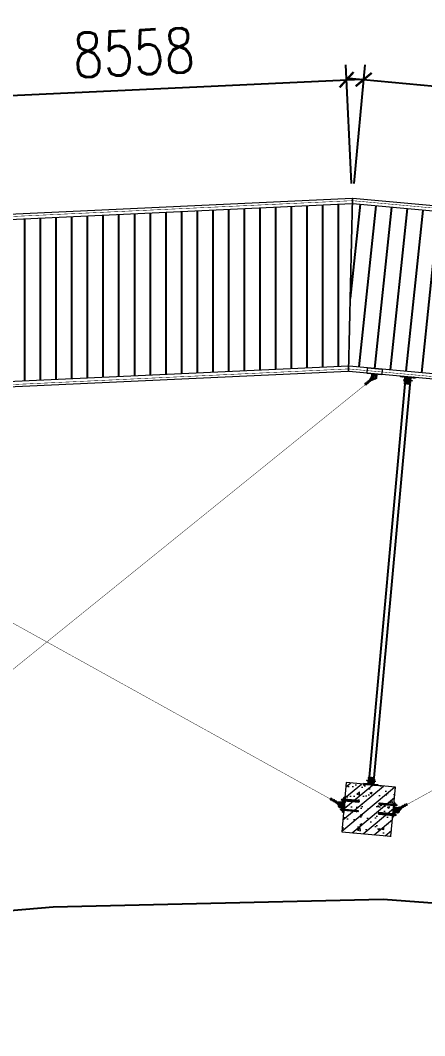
# Model space of a CAD drawing. Header units: millimetres. Extents: x 11827 to 862553, y 15071 to 134256.
# Drawn here: x 164695 to 172880, y 69535 to 90099 of the extents above; entities that cross this region are included whole.
import ezdxf

# ---------------------------------------------------------------- set-up
doc = ezdxf.new("R2010")
doc.units = ezdxf.units.MM
for name, pattern in [('CENTER', [2, 1.25, -0.25, 0.25, -0.25]), ('DASHDOT2', [12.7, 6.35, -3.175, 0, -3.175]), ('DASHED2', [9.525, 6.35, -3.175])]:
    doc.linetypes.add(name, pattern=pattern)
for name, color, linetype in [('BS-Annectent', 115, 'Continuous'), ('HR-dimension', 9, 'Continuous'), ('langan', 170, 'FENCELINE2'), ('STEEL', 34, 'Continuous')]:
    doc.layers.add(name, color=color, linetype=linetype)
for name, color, linetype, lineweight in [('扣板', 7, 'Continuous', 9), ('文字标注', 220, 'Continuous', 18), ('结构', 52, 'Continuous', 18)]:
    doc.layers.add(name, color=color, linetype=linetype, lineweight=lineweight)
doc.styles.add('HZTXT', font='txtw.shx', dxfattribs={"width": 0.8, "bigfont": 'hztxtw.shx'})
doc.linetypes.add('FENCELINE2', pattern='A,6.35,-2.54,[132,ltypeshp.shx,S=2.54,R=0,X=-2.54,Y=0],-2.54,25.4', length=36.83)
doc.dimstyles.new('DIM-300', dxfattribs={"dimscale": 300, "dimtxt": 3, "dimasz": 1, "dimexe": 1, "dimexo": 1, "dimgap": 1, "dimtad": 1, "dimdec": 0, "dimdsep": 46, "dimtxsty": 'HZTXT', "dimblk": 'ARCHTICK', "dimcen": 0, "dimdle": 1, "dimclrd": 9, "dimclre": 9, "dimclrt": 2, "dimadec": 1, "dimazin": 0, "dimtfac": 1, "dimtdec": 0, "dimtix": 1, "dimtmove": 2, "dimatfit": 3, "dimldrblk": 'ARCHTICK', "dimfxl": 10, "dimtolj": 1, "dimtzin": 0, "dimarcsym": 1})
pattern_1 = [(322.3042363, (-182477.9547, -50528.7565), (6.337899573, -0.8851938), [7.9375, -1.5875, 0, -1.5875])]
pattern_2 = [(322.3042363, (-55311.4466, 178520.0052), (6.337899573, -0.8851938), [7.9375, -1.5875, 0, -1.5875])]

# ---------------------------------------------------------------- blocks, each defined once
blk = doc.blocks.new('thwerg')
at = {"color": 252, "linetype": 'Continuous', "elevation": -32017, "flags": 128}
blk.add_lwpolyline([(106933, -30769), (107635, -30369), (114725, -28078), (119240, -25868), (122867, -24992), (126369, -24863), (131244, -25695), (140044, -24946), (146723, -24787), (160192, -25793), (172447, -28232), (182746, -30446)], dxfattribs=at)
blk = doc.blocks.new('FQ-PM')
h = blk.add_hatch()
h.set_pattern_fill('ANSI31', color=252, scale=100, angle=45)
h.paths.add_polyline_path([(162049, 50116), (153515, 49718), (153894, 46448), (161976, 46825)])
h = blk.add_hatch()
h.set_pattern_fill('ANSI31', color=252, scale=100, angle=39)
h.paths.add_polyline_path([(170571, 49340), (162064, 50115), (161991, 46825), (170048, 46090)])
at = {"layer": '结构', "color": 3, "elevation": 29521}
for points in [[(153906, 46341), (153503, 49826), (162051, 50224), (161973, 46717)], [(161988, 46716), (162066, 50224), (170588, 49447), (170031, 45983)]]:
    blk.add_lwpolyline(points, close=True, dxfattribs=at)
for points in [[(153515, 49718), (162049, 50116)], [(162064, 50115), (170571, 49340)], [(161976, 46825), (153894, 46448)], [(170048, 46090), (161991, 46825)]]:
    blk.add_lwpolyline(points, dxfattribs=at)
blk = doc.blocks.new('_ArchTick')
at = {"color": 0, "linetype": 'ByBlock', "lineweight": 100, "const_width": 0.15}
blk.add_lwpolyline([(-0.5, -0.5), (0.5, 0.5)], dxfattribs=at)
blk = doc.blocks.new('*D15')
at = {"color": 9, "lineweight": -2, "transparency": 16777216}
for p, q in [((171397, 86795), (171285, 89195)), ((162451, 88483), (171599, 88909)), ((162848, 86397), (162737, 88797))]:
    blk.add_line(p, q, dxfattribs=at)
at = {"layer": 'Defpoints', "color": 0, "transparency": 16777216}
for p in [(171299, 88895), (171411, 86496, 29521), (162862, 86098, 29521)]:
    blk.add_point(p, dxfattribs=at)
at = {"color": 9, "lineweight": -2, "transparency": 16777216, "xscale": 300, "yscale": 300, "zscale": 300}
for p, rotation in [((171299, 88895), 2.665724849091755), ((162751, 88497), 182.6657248490918)]:
    blk.add_blockref('_ArchTick', p, dxfattribs=dict(at, rotation=rotation))
at = {"color": 2, "transparency": 16777216, "insert": (166990, 89445), "char_height": 900, "attachment_point": 5, "rotation": 2.6657, "style": 'HZTXT'}
blk.add_mtext('\\A1;8558', dxfattribs=at)
blk = doc.blocks.new('*D16')
at = {"color": 9, "lineweight": -2, "transparency": 16777216}
for p, q in [((171453, 86794), (171672, 89197)), ((171346, 88925), (180466, 88093)), ((179975, 86017), (180194, 88419))]:
    blk.add_line(p, q, dxfattribs=at)
at = {"layer": 'Defpoints', "color": 0, "transparency": 16777216}
for p in [(180167, 88121), (171426, 86495, 29521), (179948, 85718, 29521)]:
    blk.add_point(p, dxfattribs=at)
at = {"color": 9, "lineweight": -2, "transparency": 16777216, "xscale": 300, "yscale": 300, "zscale": 300}
for p, rotation in [((171645, 88898), 174.7901076312252), ((180167, 88121), 354.7901076312252)]:
    blk.add_blockref('_ArchTick', p, dxfattribs=dict(at, rotation=rotation))
at = {"color": 2, "transparency": 16777216, "insert": (175974, 89256), "char_height": 900, "attachment_point": 5, "rotation": 354.7901, "style": 'HZTXT'}
blk.add_mtext('\\A1;8558', dxfattribs=at)
blk = doc.blocks.new('*U1518')
at = {"layer": '结构'}
h = blk.add_hatch(dxfattribs=at)
h.set_pattern_fill('ANSI36', color=252, angle=-82.6958)
h.set_pattern_definition(pattern_1)
h.paths.add_polyline_path([(-129, 51), (-150, 49), (-148, 37), (-127, 39)])
h.paths.add_polyline_path([(109, 82), (-111, 54), (-109, 42), (111, 70)])
h.paths.add_polyline_path([(148, 87), (127, 84), (129, 72), (150, 75)])
h.paths.add_polyline_path([(62, 64), (50, 62), (56, 15), (68, 17)])
h.paths.add_polyline_path([(73, -19), (61, -20), (64, -47), (76, -45)])
h.paths.add_polyline_path([(7, 56), (-5, 55), (1, 8), (13, 10)])
h.paths.add_polyline_path([(17, -26), (5, -27), (9, -54), (21, -53)])
h.paths.add_polyline_path([(-49, 49), (-61, 48), (-55, 1), (-43, 3)])
h.paths.add_polyline_path([(-38, -33), (-50, -34), (-47, -61), (-35, -60)])
h = blk.add_hatch(dxfattribs=at)
h.set_pattern_fill('ANSI36', color=252, angle=-82.6958)
h.set_pattern_definition(pattern_2)
h.paths.add_polyline_path([(39, 13), (36, 40), (24, 39), (27, 12)])
h.paths.add_polyline_path([(49, -64), (44, -22), (32, -24), (37, -66)])
h.paths.add_polyline_path([(77, -73), (76, -61), (-43, -76), (-42, -88)])
h.paths.add_polyline_path([(-5, -71), (-10, -29), (-22, -31), (-16, -72)])
h.paths.add_polyline_path([(-14, 6), (-18, 33), (-30, 32), (-26, 5)])
at = {"layer": '文字标注', "color": 1, "linetype": 'CENTER', "ltscale": 2}
for points in [[(-129, 51), (-111, 54), (-109, 42), (-127, 39)], [(-38, -33), (-50, -34), (-55, 1), (-43, 3)], [(-10, -29), (-22, -31), (-26, 5), (-14, 6)], [(17, -26), (5, -27), (1, 8), (13, 10)], [(44, -22), (32, -24), (27, 12), (39, 13)], [(61, -20), (73, -19), (68, 17), (56, 15)], [(127, 84), (109, 82), (111, 70), (129, 72)]]:
    blk.add_lwpolyline(points, close=True, dxfattribs=at)
for points in [[(-118, 36), (-119, 47), (-120, 57)], [(106, 4), (-84, -21)], [(120, 66), (119, 78), (118, 88)], [(74, 0), (-56, -17)]]:
    blk.add_lwpolyline(points, dxfattribs=at)
at = {"layer": '结构'}
for points in [[(-150, 49), (148, 87), (150, 75), (-148, 37), (-150, 49)], [(-49, 49), (-35, -60), (-47, -61), (-61, 48), (-49, 49)], [(-18, 33), (-5, -71), (-16, -72), (-30, 32), (-18, 33)], [(7, 56), (21, -53), (9, -54), (-5, 55), (7, 56)], [(36, 40), (49, -64), (37, -66), (24, 39), (36, 40)], [(50, 62), (64, -47), (76, -45), (62, 64), (50, 62)]]:
    blk.add_lwpolyline(points, dxfattribs=at)
blk.add_lwpolyline([(-43, -76), (76, -61), (77, -73), (-42, -88)], close=True, dxfattribs=at)
blk = doc.blocks.new('*U1519')
at = {"color": 0, "linetype": 'ByBlock', "lineweight": -2, "transparency": 16777216}
blk.add_blockref('*U1518', (0, 0), dxfattribs=at)
blk = doc.blocks.new('*U1520')
at = {"layer": '结构'}
h = blk.add_hatch(dxfattribs=at)
h.set_pattern_fill('ANSI36', color=252, angle=-82.6958)
h.set_pattern_definition(pattern_1)
h.paths.add_polyline_path([(-129, 51), (-150, 49), (-148, 37), (-127, 39)])
h.paths.add_polyline_path([(109, 82), (-111, 54), (-109, 42), (111, 70)])
h.paths.add_polyline_path([(148, 87), (127, 84), (129, 72), (150, 75)])
h.paths.add_polyline_path([(62, 64), (50, 62), (56, 15), (68, 17)])
h.paths.add_polyline_path([(73, -19), (61, -20), (64, -47), (76, -45)])
h.paths.add_polyline_path([(7, 56), (-5, 55), (1, 8), (13, 10)])
h.paths.add_polyline_path([(17, -26), (5, -27), (9, -54), (21, -53)])
h.paths.add_polyline_path([(-49, 49), (-61, 48), (-55, 1), (-43, 3)])
h.paths.add_polyline_path([(-38, -33), (-50, -34), (-47, -61), (-35, -60)])
h = blk.add_hatch(dxfattribs=at)
h.set_pattern_fill('ANSI36', color=252, angle=-82.6958)
h.set_pattern_definition(pattern_2)
h.paths.add_polyline_path([(39, 13), (36, 40), (24, 39), (27, 12)])
h.paths.add_polyline_path([(49, -64), (44, -22), (32, -24), (37, -66)])
h.paths.add_polyline_path([(77, -73), (76, -61), (-43, -76), (-42, -88)])
h.paths.add_polyline_path([(-5, -71), (-10, -29), (-22, -31), (-16, -72)])
h.paths.add_polyline_path([(-14, 6), (-18, 33), (-30, 32), (-26, 5)])
at = {"layer": '文字标注', "color": 1, "linetype": 'CENTER', "ltscale": 2}
for points in [[(-129, 51), (-111, 54), (-109, 42), (-127, 39)], [(-38, -33), (-50, -34), (-55, 1), (-43, 3)], [(-10, -29), (-22, -31), (-26, 5), (-14, 6)], [(17, -26), (5, -27), (1, 8), (13, 10)], [(44, -22), (32, -24), (27, 12), (39, 13)], [(61, -20), (73, -19), (68, 17), (56, 15)], [(127, 84), (109, 82), (111, 70), (129, 72)]]:
    blk.add_lwpolyline(points, close=True, dxfattribs=at)
for points in [[(-118, 36), (-119, 47), (-120, 57)], [(106, 4), (-84, -21)], [(120, 66), (119, 78), (118, 88)], [(74, 0), (-56, -17)]]:
    blk.add_lwpolyline(points, dxfattribs=at)
at = {"layer": '结构'}
for points in [[(-150, 49), (148, 87), (150, 75), (-148, 37), (-150, 49)], [(-49, 49), (-35, -60), (-47, -61), (-61, 48), (-49, 49)], [(-18, 33), (-5, -71), (-16, -72), (-30, 32), (-18, 33)], [(7, 56), (21, -53), (9, -54), (-5, 55), (7, 56)], [(36, 40), (49, -64), (37, -66), (24, 39), (36, 40)], [(50, 62), (64, -47), (76, -45), (62, 64), (50, 62)]]:
    blk.add_lwpolyline(points, dxfattribs=at)
blk.add_lwpolyline([(-43, -76), (76, -61), (77, -73), (-42, -88)], close=True, dxfattribs=at)
blk = doc.blocks.new('*U1517')
at = {"color": 0, "linetype": 'ByBlock', "lineweight": -2, "transparency": 16777216}
blk.add_blockref('*U1520', (0, 0), dxfattribs=at)
blk = doc.blocks.new('*U1498')
for points in [[(-42, 4000), (-42, -4000)], [(58, 4000), (58, -4000)]]:
    blk.add_lwpolyline(points)
at = {"rotation": 352.6957637374326}
blk.add_blockref('*U1517', (0, 4082), dxfattribs=at)
at = {"xscale": -1, "rotation": 187.3042362625675}
blk.add_blockref('*U1519', (0, -4082), dxfattribs=at)
blk = doc.blocks.new('*U1499')
at = {"color": 0, "linetype": 'ByBlock', "lineweight": -2, "transparency": 16777216}
blk.add_blockref('*U1498', (0, 0), dxfattribs=at)
blk = doc.blocks.new('*U1500')
at = {"layer": '结构'}
h = blk.add_hatch(dxfattribs=at)
h.set_pattern_fill('ANSI31', color=256, scale=50)
h.set_pattern_definition([(45, (-68008.16, -15146.68), (-112.2532, 112.2532), [])])
h.paths.add_polyline_path([(500, 500), (-500, 500), (-500, -500), (500, -500)])
h = blk.add_hatch(dxfattribs=at)
h.set_pattern_fill('AR-CONC', color=256, scale=2.5)
h.set_pattern_definition([(50, (-68008.16, -15146.68), (455.4617, -39.8477), [47.625, -523.875]), (355, (-68008.16, -15146.7), (-88.1086, 477.642), [38.1, -419.1015]), (100.45144, (-67970.2, -15150), (367.353, 437.7944), [40.475, -445.2256]), (46.1842, (-68008.16, -15019.7), (677.6976, -105.106), [71.4375, -785.8125]), (96.6356, (-67951.7, -15028.44), (593.5103, 618.5653), [60.7126, -667.839]), (351.1842, (-68008.16, -15019.7), (593.51, 618.565), [57.15, -628.649]), (21, (-67944.66, -15051.43), (379.036, -255.663), [47.625, -523.875]), (326, (-67944.66, -15051.43), (154.505, 460.47), [38.1, -419.1]), (71.45144, (-67913.07, -15072.74), (533.541, 204.807), [40.475, -445.2248]), (37.5, (-68008.16, -15146.68), (7.7215, 211.3876), [0, -414.02, 0, -425.45, 0, -420.6875]), (7.5, (-68008.16, -15146.68), (167.04916, 250.45144), [0, -242.57, 0, -404.495, 0, -160.3375]), (327.5, (-68149.76, -15146.68), (338.9765, -14.32186), [0, -158.75, 0, -495.3, 0, -657.225]), (317.5, (-68213.26, -15146.68), (370.323, 63.5662), [0, -206.375, 0, -328.93, 0, -466.725])])
h.paths.add_polyline_path([(500, 500), (-500, 500), (-500, -500), (500, -500)])
blk.add_lwpolyline([(-500, 500), (-500, -500), (500, -500), (500, 500), (-500, 500)], dxfattribs=at)
blk = doc.blocks.new('*U1481')
at = {"color": 0, "linetype": 'ByBlock', "lineweight": -2, "transparency": 16777216}
blk.add_blockref('*U1500', (0, 0), dxfattribs=at)
blk = doc.blocks.new('A$C97f6d51a')
at = {"color": 1, "linetype": 'DASHDOT2'}
blk.add_line((0, 313), (0, -47), dxfattribs=at)
at = {"layer": 'BS-Annectent'}
for p, q in [((-9, 282), (-9, 282)), ((-9, 281), (-9, 282)), ((-9, 282), (-9, 282)), ((-9, 279), (-8, 279)), ((-8, 278), (-9, 279)), ((-9, 279), (-8, 278)), ((-9, 275), (-7, 276)), ((-6, 274), (-9, 275)), ((-9, 275), (-7, 275)), ((-9, 272), (-6, 274)), ((-6, 270), (-9, 272)), ((-9, 272), (-4, 272)), ((-9, 269), (9, 268)), ((-9, 266), (9, 265)), ((-9, 263), (9, 262)), ((-9, 260), (9, 258)), ((-9, 257), (9, 255)), ((-9, 253), (9, 252)), ((-9, 250), (9, 249)), ((-9, 247), (9, 246)), ((-9, 244), (9, 243)), ((-9, 241), (9, 240)), ((-9, 238), (9, 236)), ((-9, 235), (9, 233)), ((-9, 231), (9, 230)), ((-9, 228), (9, 227)), ((-9, 225), (9, 224)), ((-9, 222), (9, 221)), ((-9, 219), (9, 218)), ((-9, 216), (9, 215)), ((-9, 213), (9, 211)), ((-9, 209), (9, 208)), ((-9, 206), (9, 205)), ((-6, 274), (-6, 274)), ((-6, 274), (-6, 274)), ((-6, 274), (-6, 274)), ((-6, 274), (-6, 274)), ((-6, 274), (-6, 274)), ((6, 270), (-6, 270)), ((4, 271), (9, 271)), ((6, 273), (5, 273)), ((6, 273), (5, 273)), ((6, 273), (9, 274)), ((6, 274), (9, 274)), ((9, 271), (6, 273)), ((6, 270), (9, 271)), ((7, 276), (9, 277)), ((9, 274), (7, 275)), ((9, 277), (8, 278)), ((8, 277), (9, 277)), ((9, 280), (9, 281)), ((9, 280), (9, 280)), ((9, 280), (9, 280)), ((-10, 6), (9, 4)), ((-10, 2), (-6, 4)), ((-6, 1), (-10, 2)), ((-10, 2), (9, 1)), ((-9, 203), (9, 202)), ((-9, 200), (9, 199)), ((-9, 197), (9, 196)), ((-9, 194), (9, 193)), ((-9, 191), (9, 189)), ((-9, 188), (9, 186)), ((-9, 184), (9, 183)), ((-9, 181), (9, 180)), ((-9, 178), (9, 177)), ((-9, 175), (9, 174)), ((-9, 172), (9, 171)), ((-9, 169), (9, 167)), ((-9, 166), (9, 164)), ((-9, 162), (9, 161)), ((-9, 159), (9, 158)), ((-9, 156), (9, 155)), ((-9, 153), (9, 152)), ((-9, 150), (9, 149)), ((-9, 147), (9, 146)), ((-9, 144), (9, 142)), ((-9, 140), (9, 139)), ((-9, 137), (9, 136)), ((-9, 134), (9, 133)), ((-9, 131), (9, 130)), ((-9, 128), (9, 127)), ((-9, 125), (9, 124)), ((-9, 122), (9, 120)), ((-9, 119), (9, 117)), ((-9, 115), (9, 114)), ((-9, 112), (9, 111)), ((-9, 109), (9, 108)), ((-9, 106), (9, 105)), ((-9, 103), (9, 102)), ((-9, 100), (9, 98)), ((-9, 97), (9, 95)), ((-9, 93), (9, 92)), ((-9, 90), (9, 89)), ((-9, 87), (9, 86)), ((-9, 84), (9, 83)), ((-9, 81), (9, 80)), ((-9, 78), (9, 76)), ((-9, 75), (9, 73)), ((-9, 71), (9, 70)), ((-9, 68), (9, 67)), ((-9, 65), (9, 64)), ((-9, 62), (9, 61)), ((-9, 59), (9, 58)), ((-9, 56), (9, 55)), ((-9, 53), (9, 51)), ((-9, 49), (9, 48)), ((-9, 46), (9, 45)), ((-9, 43), (9, 42)), ((-9, 40), (9, 39)), ((-9, 37), (9, 36)), ((-9, 34), (9, 33)), ((-9, 31), (9, 29)), ((-9, 28), (9, 26)), ((-9, 24), (9, 23)), ((-9, 21), (9, 20)), ((-9, 18), (9, 17)), ((-9, 15), (9, 14)), ((-9, 12), (9, 11)), ((-9, 9), (9, 7)), ((-8, 0), (-6, 1)), ((6, 147), (-6, 148)), ((6, 116), (-6, 117)), ((6, 3), (-6, 4)), ((2, 0), (-6, 1)), ((6, 147), (9, 149)), ((9, 1), (6, 3)), ((7, 0), (9, 1)), ((-16, -24), (-16, -11)), ((12, -9), (-12, -9)), ((12, -27), (-12, -27)), ((-9, -29), (-6, -28)), ((-6, -31), (-9, -29)), ((9, -30), (-9, -29)), ((-9, -32), (-6, -31)), ((-6, -34), (-9, -32)), ((9, -33), (-9, -32)), ((-9, -35), (-6, -34)), ((-6, -37), (-9, -35)), ((9, -37), (-9, -35)), ((-9, -38), (-6, -37)), ((-6, -40), (-9, -38)), ((9, -40), (-9, -38)), ((-8, -24), (-8, -11)), ((-6, -28), (-8, -27)), ((-7, -40), (-7, -43)), ((6, -29), (-6, -28)), ((6, -29), (-6, -28)), ((6, -32), (-6, -31)), ((6, -32), (-6, -31)), ((6, -35), (-6, -34)), ((6, -38), (-6, -37)), ((6, -38), (-6, -37)), ((6, -41), (-6, -40)), ((-5, -44), (5, -44)), ((-4, -40), (-4, -43)), ((-2, -9), (0, -4)), ((9, -27), (-1, -27)), ((0, -9), (2, -4)), ((4, -41), (4, -43)), ((6, -29), (9, -27)), ((9, -30), (6, -29)), ((6, -32), (9, -30)), ((9, -33), (6, -32)), ((6, -35), (9, -33)), ((9, -37), (6, -35)), ((6, -38), (9, -37)), ((9, -40), (6, -38)), ((6, -41), (9, -40)), ((7, -41), (7, -43)), ((8, -24), (8, -11)), ((9, -27), (8, -27)), ((16, -24), (16, -11))]:
    blk.add_line(p, q, dxfattribs=at)
blk.add_lwpolyline([(10, 0), (10, 300), (0, 306), (-10, 300), (-10, 0)], dxfattribs=at)
for points in [[(-19, -4), (-19, 0), (19, 0), (19, -4)], [(-15, -9), (15, -9), (15, -4), (-15, -4)]]:
    blk.add_lwpolyline(points, close=True, dxfattribs=at)
for points in [[(16, -11, 0.612824), (8, -11, 0.305874), (-8, -11, 0.612824), (-16, -11)], [(16, -24, -0.612824), (8, -24, -0.305874), (-8, -24, -0.612824), (-16, -24)], [(-7, -43, 0.516475), (-4, -43, 0.258238), (4, -43, 0.516475), (7, -43)]]:
    blk.add_lwpolyline(points, format="xyb", dxfattribs=at)
blk = doc.blocks.new('A$Ce460a15a')
at = {"layer": 'STEEL', "color": 22}
for points in [[(12, 150), (12, -150), (0, -150), (0, 150)], [(92, -50), (112, -30), (112, 30), (92, 50), (12, 50), (12, -50)], [(52, 35), (12, 35), (12, 25), (52, 25)], [(52, -35), (12, -35), (12, -25), (52, -25)]]:
    blk.add_lwpolyline(points, close=True, dxfattribs=at)
blk.add_circle((67, 0), 25, dxfattribs=at)
at = {"layer": 'HR-dimension', "xscale": -1, "rotation": 90}
blk.add_blockref('A$C97f6d51a', (12, 100), dxfattribs=at)
at = {"layer": 'HR-dimension', "rotation": 90.00000000000001}
blk.add_blockref('A$C97f6d51a', (12, -100), dxfattribs=at)
blk = doc.blocks.new('支座')
at = {"layer": '扣板', "color": 7}
blk.add_line((13512, 4747, 0), (13512, 5047, 0), dxfattribs=at)
at = {"layer": '扣板', "color": 7, "elevation": 0}
for points in [[(13405, 4747), (13405, 5047), (13520, 5047), (13520, 4747)], [(13600, 4947), (13620, 4927), (13620, 4867), (13600, 4847), (13520, 4847), (13520, 4947)], [(13560, 4932), (13520, 4932), (13520, 4922), (13560, 4922)], [(13560, 4862), (13520, 4862), (13520, 4872), (13560, 4872)]]:
    blk.add_lwpolyline(points, close=True, dxfattribs=at)
at = {"layer": '扣板', "color": 7}
blk.add_circle((13575, 4897, 0), 25, dxfattribs=at)
blk = doc.blocks.new('*U1397')
at = {"color": 7, "linetype": 'Continuous', "lineweight": 15}
for p, q in [((-9, 9), (-10, 8)), ((-10, 8), (-10, 1)), ((-10, 1), (-9, 0)), ((-9, 9), (9, 9)), ((-9, 0), (9, 0)), ((-5, 8), (-5, 1)), ((5, 8), (5, 1)), ((10, 8), (9, 9)), ((9, 0), (10, 1)), ((10, 8), (10, 1))]:
    blk.add_line(p, q, dxfattribs=at)
for centre, start, end in [((0, -8), 72.4233, 107.5767), ((0, 17), 252.4233, 287.5767)]:
    blk.add_arc(centre, 17.2, start, end, dxfattribs=at)
for points, knots in [([(-10, 8), (-10, 9), (-9, 9), (-8, 9), (-7, 9), (-6, 9), (-6, 9), (-5, 8)], [0, 0, 0, 0, 0.264534, 0.399289, 0.53507, 0.765405, 1, 1, 1, 1]), ([(-5, 1), (-6, 1), (-6, 0), (-7, 0), (-8, 0), (-9, 0), (-10, 1), (-10, 1)], [0, 0, 0, 0, 0.264534, 0.399289, 0.53507, 0.765405, 1, 1, 1, 1]), ([(5, 8), (6, 9), (6, 9), (7, 9), (8, 9), (9, 9), (10, 9), (10, 8)], [0, 0, 0, 0, 0.264536, 0.399814, 0.535067, 0.765403, 1, 1, 1, 1]), ([(10, 1), (10, 1), (9, 0), (8, 0), (7, 0), (6, 0), (6, 1), (5, 1)], [0, 0, 0, 0, 0.264536, 0.399814, 0.535067, 0.765403, 1, 1, 1, 1])]:
    blk.add_open_spline(points, degree=3, knots=knots, dxfattribs=at)
blk = doc.blocks.new('A$C72EA2C7E')
blk.add_line((-8, -6), (8, -6))
at = {"color": 7, "linetype": 'Continuous', "lineweight": 15}
for p, q in [((-5, -40), (-5, -6)), ((-4, -41), (-5, -40)), ((5, -40), (-5, -40)), ((-4, -41), (5, -41)), ((5, -6), (5, -40)), ((5, -40), (5, -41))]:
    blk.add_line(p, q, dxfattribs=at)
at = {"color": 7, "linetype": 'Continuous', "lineweight": 0}
for p, q in [((-4, -41), (-4, -6)), ((5, -41), (5, -6))]:
    blk.add_line(p, q, dxfattribs=at)
blk.add_arc((0, -8), 8, 17.4862, 162.5138)
at = {"extrusion": (0, 0, -1), "xscale": 0.9999974999999999, "yscale": 0.9999974999999999, "zscale": -0.9999974999999999}
blk.add_blockref('*U1397', (0, -39), dxfattribs=at)

msp = doc.modelspace()

# ---------------------------------------------------------------- hatches: boundary and pattern name
h = msp.add_hatch(color=1)
h.dxf.hatch_style = 1
h.paths.add_polyline_path([(171777.03, 82815.04), (171824.63, 82899.56, -1.40625776), (171874.67, 82839.7), (171786.99, 82803.77)])
h.paths.add_polyline_path([(171808.44, 82824.66), (171809.67, 82821.39), (171871.85, 82846.87, 1.40625776), (171831.29, 82895.69), (171797.32, 82835.37), (171791.73, 82817.81)], flags=16)
h = msp.add_hatch()
h.set_pattern_fill('ANSI38', color=253, scale=0.7, angle=-143.514615)
h.set_pattern_definition([(261.4853852, (357893.9426, -245842.898), (2.19800389, -0.329067087), []), (351.4853852, (357893.9426, -245842.898), (4.725074868, 1.539869717), [5.55625, -3.33375])])
h.paths.add_polyline_path([(171803.27, 82832.25), (171797.32, 82835.37), (171830.29, 82893.92, -1.45211122), (171871.85, 82846.87), (171809.67, 82821.39), (171808.44, 82824.66), (171807.31, 82827.68), (171869.49, 82853.16, 1.45211122), (171836.24, 82890.8)])
h = msp.add_hatch(color=1)
h.dxf.hatch_style = 1
h.paths.add_polyline_path([(171093.58, 74273.34), (171189.72, 74260.38, -1.40625776), (171152.61, 74191.75), (171086.79, 74259.92)])
h.paths.add_polyline_path([(171114.14, 74247.72), (171111.55, 74245.36), (171158.23, 74197.02, 1.40625776), (171188.58, 74252.77), (171119.98, 74262.01), (171101.6, 74260.71)], flags=16)
h = msp.add_hatch()
h.set_pattern_fill('ANSI38', color=253, scale=0.7, angle=-211.805965)
h.set_pattern_definition([(193.19403514, (-65412.6306, -220209.8587), (0.507284543, -2.163831935), []), (283.19403514, (-65412.6306, -220209.8587), (3.17840102, -3.820379327), [5.55625, -3.33375])])
h.paths.add_polyline_path([(171119.28, 74255.33), (171119.98, 74262.01), (171186.57, 74253.04, -1.45211122), (171158.23, 74197.02), (171111.55, 74245.36), (171114.14, 74247.72), (171116.53, 74249.88), (171163.2, 74201.54, 1.45211122), (171185.88, 74246.35)])
h = msp.add_hatch(color=1)
h.dxf.hatch_style = 1
h.paths.add_polyline_path([(172401.75, 74164.96), (172309.16, 74144.81, 1.44752794), (172349.45, 74078.9), (172409.59, 74152.13)])
h.paths.add_polyline_path([(172393.58, 74151.72), (172394.09, 74150.9), (172383.31, 74137.77), (172386.08, 74135.63), (172343.43, 74083.7, -1.45211122), (172310.69, 74137.26), (172376.35, 74151.55), (172376.99, 74148.11)], flags=16)
h = msp.add_hatch()
h.set_pattern_fill('ANSI38', color=253, scale=0.7, angle=-153.523189)
h.set_pattern_definition([(251.4768111, (322688.7582, -268314.3114), (2.107363737, -0.706062555), []), (341.4768111, (322688.7582, -268314.3114), (4.920790028, 0.695238626), [5.55625, -3.33375])])
h.paths.add_polyline_path([(172377.58, 74144.94), (172376.35, 74151.55), (172310.69, 74137.26, 1.45211122), (172343.43, 74083.7), (172386.08, 74135.63), (172383.31, 74137.77), (172380.76, 74139.74), (172338.11, 74087.81, -1.45211122), (172311.92, 74130.66)])

# ---------------------------------------------------------------- linework, layer by layer
at = {"color": 1, "linetype": 'DASHED2'}
for p, q in [((171891.66, 82892.49, 29521), (171877.76, 82908.23, 29521)), ((171207.94, 74195.49, 29521), (171217.42, 74214.23, 29521)), ((172293.87, 74074.9), (172284.38, 74090.43))]:
    msp.add_line(p, q, dxfattribs=at)
msp.add_line((172403.75, 74151.63), (172403.84, 74161.11))
at = {"color": 1, "elevation": 29521}
for points in [[(171777.03, 82815.04), (171823.53, 82897.61, -1.44752794), (171874.67, 82839.7), (171786.99, 82803.77)], [(171808.44, 82824.66), (171792.73, 82818.22), (171792.09, 82818.95), (171800.42, 82833.75), (171797.32, 82835.37), (171830.29, 82893.92, -1.45211122), (171871.85, 82846.87), (171809.67, 82821.39)], [(171093.58, 74273.34), (171187.49, 74260.68, -1.44752794), (171152.61, 74191.75), (171086.79, 74259.92)], [(171114.14, 74247.72), (171102.35, 74259.94), (171102.78, 74260.8), (171119.62, 74258.53), (171119.98, 74262.01), (171186.57, 74253.04, -1.45211122), (171158.23, 74197.02), (171111.55, 74245.36)]]:
    msp.add_lwpolyline(points, format="xyb", close=True, dxfattribs=at)
at = {"elevation": 29521}
for points in [[(171780.09, 82811.91), (171827.22, 82895.6, -1.44984864), (171873.13, 82843.61), (171789.18, 82809.21)], [(171797.32, 82835.37), (171830.29, 82893.92, -1.45211122), (171871.85, 82846.87), (171809.67, 82821.39)], [(171797.32, 82835.37), (171830.29, 82893.92, -1.45211122), (171871.85, 82846.87), (171809.67, 82821.39)], [(171091.81, 74269.34), (171186.99, 74256.51, -1.44984864), (171155.67, 74194.63), (171092.66, 74259.89)], [(171119.98, 74262.01), (171186.57, 74253.04, -1.45211122), (171158.23, 74197.02), (171111.55, 74245.36)], [(171119.98, 74262.01), (171186.57, 74253.04, -1.45211122), (171158.23, 74197.02), (171111.55, 74245.36)]]:
    msp.add_lwpolyline(points, format="xyb", dxfattribs=at)
for points in [[(171807.31, 82827.68), (171869.49, 82853.16, 1.45211122), (171836.24, 82890.8), (171803.27, 82832.25), (171797.32, 82835.37), (171830.29, 82893.92, -1.45211122), (171871.85, 82846.87), (171809.67, 82821.39)], [(171116.53, 74249.88), (171163.2, 74201.54, 1.45211122), (171185.88, 74246.35), (171119.28, 74255.33), (171119.98, 74262.01), (171186.57, 74253.04, -1.45211122), (171158.23, 74197.02), (171111.55, 74245.36)]]:
    msp.add_lwpolyline(points, format="xyb", close=True, dxfattribs=at)
at = {"color": 252, "elevation": 29521}
for points in [[(171807.31, 82827.68), (171869.49, 82853.16, 1.45211122), (171836.24, 82890.8), (171803.27, 82832.25), (171797.32, 82835.37), (171830.29, 82893.92, -1.45211122), (171871.85, 82846.87), (171809.67, 82821.39)], [(171116.53, 74249.88), (171163.2, 74201.54, 1.45211122), (171185.88, 74246.35), (171119.28, 74255.33), (171119.98, 74262.01), (171186.57, 74253.04, -1.45211122), (171158.23, 74197.02), (171111.55, 74245.36)]]:
    msp.add_lwpolyline(points, format="xyb", close=True, dxfattribs=at)
at = {"color": 1, "const_width": 8.4, "elevation": 29521}
for points in [[(159770.23, 73094.05), (171797.41, 82816.47)], [(171791.56, 82822.04), (171659.83, 82716.16)], [(158020.93, 81507.48), (171102.45, 74254.94)], [(171105.46, 74262.43), (170958.36, 74345.66)]]:
    msp.add_lwpolyline(points, dxfattribs=at)
at = {"color": 1, "const_width": 8.4}
for points in [[(172402.28, 74150.73), (184649.85, 80894.93)], [(172397.2, 74157.05), (172537.75, 74235.07)]]:
    msp.add_lwpolyline(points, dxfattribs=at)
at = {"color": 1}
for points in [[(172401.75, 74164.96), (172309.16, 74144.81, 1.44752794), (172349.45, 74078.9), (172409.59, 74152.13)], [(172383.31, 74137.77), (172394.09, 74150.9), (172393.58, 74151.72), (172376.99, 74148.11), (172376.35, 74151.55), (172310.69, 74137.26, 1.45211122), (172343.43, 74083.7), (172386.08, 74135.63)]]:
    msp.add_lwpolyline(points, format="xyb", close=True, dxfattribs=at)
for points in [[(172403.84, 74161.11), (172309.99, 74140.69, 1.44984864), (172346.17, 74081.52), (172403.75, 74151.63)], [(172376.35, 74151.55), (172310.69, 74137.26, 1.45211122), (172343.43, 74083.7), (172386.08, 74135.63)], [(172376.35, 74151.55), (172310.69, 74137.26, 1.45211122), (172343.43, 74083.7), (172386.08, 74135.63)]]:
    msp.add_lwpolyline(points, format="xyb")
msp.add_lwpolyline([(172380.76, 74139.74), (172338.11, 74087.81, -1.45211122), (172311.92, 74130.66), (172377.58, 74144.94), (172376.35, 74151.55), (172310.69, 74137.26, 1.45211122), (172343.43, 74083.7), (172386.08, 74135.63)], format="xyb", close=True)
at = {"color": 252}
msp.add_lwpolyline([(172380.76, 74139.74), (172338.11, 74087.81, -1.45211122), (172311.92, 74130.66), (172377.58, 74144.94), (172376.35, 74151.55), (172310.69, 74137.26, 1.45211122), (172343.43, 74083.7), (172386.08, 74135.63)], format="xyb", close=True, dxfattribs=at)
at = {"layer": 'langan', "ltscale": 20, "const_width": 10, "elevation": 29521}
for points in [[(139439.34, 71585.49), (138661.75, 77993.89), (146307.19, 81771.84), (146317.88, 81776.24), (154435.55, 84479.29), (154446.54, 84482.96), (162854.89, 86046.58), (162866.38, 86047.91), (171411.28, 86445.76), (171422.84, 86445.5), (179941.65, 85668.74), (179953.06, 85666.9), (188285.09, 83730.2), (188296.15, 83726.82), (196284.22, 80666.7), (196294.7, 80661.83), (203769.39, 76545.76), (203202.12, 70305.36)], [(199814.08, 70613.34), (200177.13, 74607.2), (200163.08, 74650.22), (194862.87, 77568.88), (194846.14, 77576.65), (187301.62, 80466.86), (187283.99, 80472.26), (179414.61, 82301.42), (179396.41, 82304.35), (171350.61, 83037.98), (171332.18, 83038.39), (163261.74, 82662.64), (163243.43, 82660.52), (155300.6, 81182.47), (155282.75, 81177.86), (147617.35, 78625.4), (147600.3, 78618.37), (142345.84, 76021.91), (142331.43, 75976.75), (142814.58, 71995.06)]]:
    msp.add_lwpolyline(points, dxfattribs=at)

# ---------------------------------------------------------------- block references
for name, p, rotation in [('FQ-PM', (9357.03, 36280.03), 359.9970687291168), ('*U1499', (172158.29, 78747.92, 29521), 354.7901076284724), ('支座', (168215.72, 96840.49, 29521), 264.7796914300135), ('*U1481', (171743.95, 74117.41, 29521), 354.7901076284746)]:
    msp.add_blockref(name, p, dxfattribs=dict(rotation=rotation))
for p, xscale, yscale, zscale, rotation in [((171678.36, 82741.68, 29521), 0.7, 0.7, 0.7, 39.01030843071359), ((171707.39, 82765.2, 29521), 0.7, 0.7, 0.7, 39.01030843071359), ((171735.43, 82787.92, 29521), 0.7, 0.7, 0.7, 39.01030843071359), ((171764.36, 82811.35, 29521), 0.7, 0.7, 0.7, 39.01030843071359), ((170988.93, 74337.88, 29521), 0.7, 0.7, 0.7, 330.7189583982613), ((171021.51, 74319.61, 29521), 0.7, 0.7, 0.7, 330.7189583982613), ((171053, 74301.96, 29521), 0.7, 0.7, 0.7, 330.7189583982613), ((171085.47, 74283.75, 29521), 0.7, 0.7, 0.7, 330.7189583982613), ((172407.79, 74172.57), 0.6999999999999998, 0.6999999999999998, 0.6999999999999998, 29.00173434146492), ((172440.46, 74190.68), 0.6999999999999998, 0.6999999999999998, 0.6999999999999998, 29.00173434146492), ((172472.03, 74208.18), 0.6999999999999998, 0.6999999999999998, 0.6999999999999998, 29.00173434146492), ((172504.6, 74226.23), 0.6999999999999998, 0.6999999999999998, 0.6999999999999998, 29.00173434146492)]:
    msp.add_blockref('A$C72EA2C7E', p, dxfattribs=dict(xscale=xscale, yscale=yscale, zscale=zscale, rotation=rotation))
msp.add_blockref('thwerg', (25314.3, 97087.72, 32017))
at = {"layer": 'HR-dimension', "rotation": 174.7901076284804}
msp.add_blockref('A$Ce460a15a', (171250.14, 74208.05, 29521), dxfattribs=at)
at = {"layer": 'HR-dimension', "xscale": -1, "rotation": 174.790107628474}
msp.add_blockref('A$Ce460a15a', (172245.32, 74109.7, 29521), dxfattribs=at)

# ---------------------------------------------------------------- dimensions: what is measured, and where the dimension line sits
for p1, p2, distance, picture, middle in [((162862.34, 86097.78, 29521), (171410.67, 86495.78, 29521), 2402.07, '*D15', (166989.9, 89445.43)), ((171425.66, 86495.45, 29521), (179947.9, 85718.38, 29521), 2412.26, '*D16', (175973.93, 89256.11))]:
    dim = msp.add_aligned_dim(p1=p1, p2=p2, distance=distance, dimstyle='DIM-300')
    dim.commit()
    dim.dimension.update_dxf_attribs({"geometry": picture, "text_midpoint": middle})

doc.saveas('drawing.dxf')
